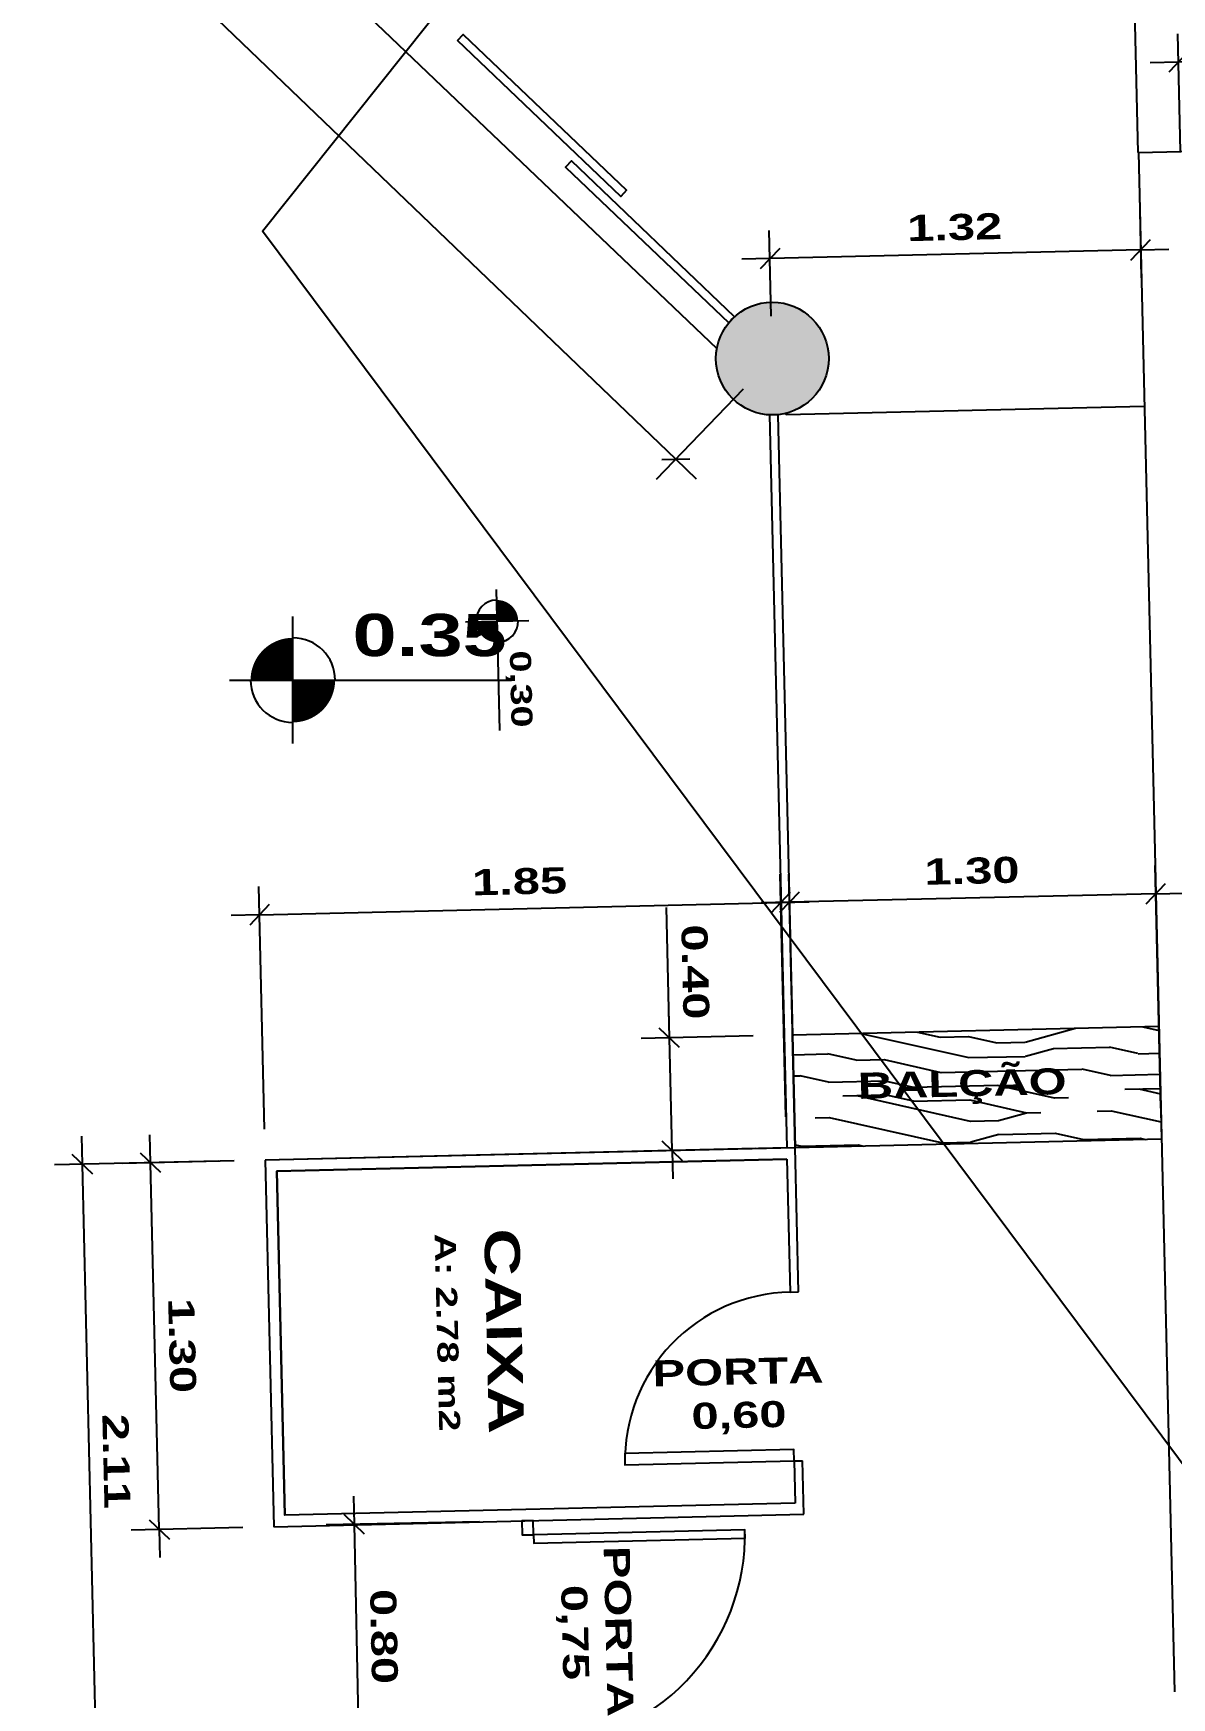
# Model space of a CAD drawing. Extents: x 346 to 515, y 162 to 297.
# Drawn here: x 470.73 to 474.77, y 223.02 to 228.92 of the extents above; entities that cross this region are included whole.
import ezdxf
from ezdxf.enums import TextEntityAlignment as Align
from ezdxf.xclip import XClip

# ---------------------------------------------------------------- set-up
doc = ezdxf.new("R2010")
doc.units = 0
doc.header["$LTSCALE"] = 35
doc.header["$XCLIPFRAME"] = 2
doc.linetypes.add('HIDDEN', pattern=[0.375, 0.25, -0.125])
doc.linetypes.add('HIDDEN2', pattern=[4.7625, 3.175, -1.5875])
doc.layers.get('0').update_dxf_attribs({"linetype": 'CONTINUOUS'})
doc.layers.get('DEFPOINTS').update_dxf_attribs({"color": 2, "linetype": 'CONTINUOUS'})
for name, color, linetype in [('COBERTURA', 13, 'HIDDEN2'), ('COTA', 13, 'CONTINUOUS'), ('COTAS_100', 13, 'CONTINUOUS'), ('DIVISORIA', 2, 'CONTINUOUS'), ('ESPECARQ', 2, 'CONTINUOUS'), ('ESQUADRIA', 2, 'CONTINUOUS'), ('HACHURA', 13, 'CONTINUOUS'), ('LINVISTA', 13, 'CONTINUOUS'), ('LPISO', 234, 'CONTINUOUS'), ('PAREDE', 6, 'CONTINUOUS'), ('UNIDADE', 4, 'CONTINUOUS'), ('VIDRO', 5, 'CONTINUOUS')]:
    doc.layers.add(name, color=color, linetype=linetype)
doc.styles.add('REGUA100', font='cityb___.ttf', dxfattribs={"width": 1.4})
doc.styles.add('REGUA60', font='cityb___.ttf', dxfattribs={"width": 1.4})
doc.dimstyles.get("Standard").update_dxf_attribs({"dimtxt": 0.18, "dimasz": 0.18, "dimexe": 0.18, "dimexo": 0.0625, "dimgap": 0.09, "dimtad": 0, "dimtih": 1, "dimtoh": 1, "dimdec": 4, "dimzin": 0, "dimdsep": 46, "dimtxsty": 'Standard', "dimcen": 0.09, "dimadec": 0, "dimazin": 0, "dimtfac": 1, "dimtdec": 4, "dimtofl": 0, "dimtmove": 0, "dimatfit": 3, "dimfxl": 1, "dimtolj": 1, "dimtzin": 0, "dimarcsym": 0})

# ---------------------------------------------------------------- blocks, each defined once
blk = doc.blocks.new('COTATR')
at = {"color": 6}
blk.add_line((-70.7, -70.7), (70.7, 70.7), dxfattribs=at)
at = {"color": 0, "linetype": 'ByBlock'}
blk.add_line((0, 0), (200, 0), dxfattribs=at)
blk = doc.blocks.new('*D35')
at = {"color": 0, "linetype": 'ByBlock'}
blk.add_line((433.2369, 223.7809), (431.5721, 225.294), dxfattribs=at)
at = {"layer": 'DEFPOINTS', "color": 0, "linetype": 'ByBlock'}
for p in [(431.5721, 225.294), (474.8759, 185.935)]:
    blk.add_point(p, dxfattribs=at)
at = {"color": 0, "linetype": 'ByBlock', "xscale": 0.001, "yscale": 0.001, "zscale": 0.001, "rotation": 137.7321252080714}
blk.add_blockref('COTATR', (431.5721, 225.294), dxfattribs=at)
at = {"color": 2, "linetype": 'ByBlock', "insert": (432.9218, 224.3283), "char_height": 0.185, "attachment_point": 5, "rotation": 317.73213, "style": 'REGUA60'}
blk.add_mtext('\\A1;R58.52', dxfattribs=at)
blk = doc.blocks.new('*D127')
at = {"color": 0, "linetype": 'ByBlock'}
for p, q in [((477, 228.5524), (476.9902, 228.9689)), ((474.8006, 228.5005), (474.7908, 228.9171)), ((476.992, 228.8689), (474.7936, 228.8171))]:
    blk.add_line(p, q, dxfattribs=at)
at = {"layer": 'DEFPOINTS', "color": 0, "linetype": 'ByBlock'}
for p in [(474.7931, 228.8171), (477.0035, 228.4024), (474.8041, 228.3506)]:
    blk.add_point(p, dxfattribs=at)
at = {"color": 0, "linetype": 'ByBlock', "xscale": 0.0005, "yscale": 0.0005, "zscale": 0.0005}
for p, rotation in [((476.9925, 228.8689), 1.349902997214087), ((474.7931, 228.8171), 181.3499029972141)]:
    blk.add_blockref('COTATR', p, dxfattribs=dict(at, rotation=rotation))
at = {"color": 2, "linetype": 'ByBlock', "insert": (475.8906, 228.9392), "char_height": 0.0925, "attachment_point": 5, "rotation": 1.3499, "style": 'REGUA60'}
blk.add_mtext('\\A1;2.20', dxfattribs=at)
blk = doc.blocks.new('*D132')
at = {"color": 0, "linetype": 'ByBlock'}
for p, q in [((474.6542, 228.347), (474.6611, 228.0515)), ((473.349, 227.9158), (473.3418, 228.2204)), ((474.6583, 228.1514), (473.3446, 228.1205))]:
    blk.add_line(p, q, dxfattribs=at)
at = {"layer": 'DEFPOINTS', "color": 0, "linetype": 'ByBlock'}
for p in [(474.6506, 228.497), (473.3441, 228.1205), (473.3525, 227.7658)]:
    blk.add_point(p, dxfattribs=at)
at = {"color": 0, "linetype": 'ByBlock', "xscale": 0.0005, "yscale": 0.0005, "zscale": 0.0005}
for p, rotation in [((474.6588, 228.1514), 1.349902997214087), ((473.3441, 228.1205), 181.3499029972141)]:
    blk.add_blockref('COTATR', p, dxfattribs=dict(at, rotation=rotation))
at = {"color": 2, "linetype": 'ByBlock', "insert": (473.9992, 228.2314), "char_height": 0.0925, "attachment_point": 5, "rotation": 1.3499, "style": 'REGUA60'}
blk.add_mtext('\\A1;1.32', dxfattribs=at)
blk = doc.blocks.new('*D133')
at = {"color": 0, "linetype": 'ByBlock'}
for p, q in [((469.4396, 231.312), (469.132, 230.9914)), ((473.0099, 227.4094), (469.2015, 231.0632)), ((473.2487, 227.6576), (472.941, 227.3369))]:
    blk.add_line(p, q, dxfattribs=at)
at = {"layer": 'DEFPOINTS', "color": 0, "linetype": 'ByBlock'}
for p in [(469.5434, 231.4202), (469.2012, 231.0635), (473.3525, 227.7658)]:
    blk.add_point(p, dxfattribs=at)
at = {"color": 0, "linetype": 'ByBlock', "xscale": 0.0005, "yscale": 0.0005, "zscale": 0.0005}
for p, rotation in [((469.2012, 231.0635), 136.1870887095033), ((473.0103, 227.4091), 316.1870887095034)]:
    blk.add_blockref('COTATR', p, dxfattribs=dict(at, rotation=rotation))
at = {"color": 2, "linetype": 'ByBlock', "insert": (471.1726, 229.306), "char_height": 0.0925, "attachment_point": 5, "rotation": 316.18709, "style": 'REGUA60'}
blk.add_mtext('\\A1;5.28', dxfattribs=at)
blk = doc.blocks.new('*D177')
at = {"color": 0, "linetype": 'ByBlock'}
for p, q in [((472.3145, 223.6411), (471.7701, 223.6299)), ((471.8866, 222.8326), (471.8701, 223.6314)), ((472.331, 222.8412), (471.7866, 222.83))]:
    blk.add_line(p, q, dxfattribs=at)
at = {"layer": 'DEFPOINTS', "color": 0, "linetype": 'ByBlock'}
for p in [(472.4645, 223.6442), (471.8701, 223.6319), (472.481, 222.8443)]:
    blk.add_point(p, dxfattribs=at)
at = {"color": 0, "linetype": 'ByBlock', "xscale": 0.0005, "yscale": 0.0005, "zscale": 0.0005}
for p, rotation in [((471.8701, 223.6319), 91.17944192519877), ((471.8866, 222.8321), 271.1794419251988)]:
    blk.add_blockref('COTATR', p, dxfattribs=dict(at, rotation=rotation))
at = {"color": 2, "linetype": 'ByBlock', "insert": (471.9749, 223.234), "char_height": 0.0925, "attachment_point": 5, "rotation": 271.17944, "style": 'REGUA60'}
blk.add_mtext('\\A1;0.80', dxfattribs=at)
blk = doc.blocks.new('*D178')
at = {"color": 0, "linetype": 'ByBlock'}
for p, q in [((471.444, 224.9205), (471.0476, 224.9111)), ((471.1782, 223.6143), (471.1476, 224.913)), ((471.4746, 223.6208), (471.0782, 223.6115))]:
    blk.add_line(p, q, dxfattribs=at)
at = {"layer": 'DEFPOINTS', "color": 0, "linetype": 'ByBlock'}
for p in [(471.1476, 224.9135), (471.594, 224.924), (471.6246, 223.6244)]:
    blk.add_point(p, dxfattribs=at)
at = {"color": 0, "linetype": 'ByBlock', "xscale": 0.0005, "yscale": 0.0005, "zscale": 0.0005}
for p, rotation in [((471.1476, 224.9135), 91.349902997217), ((471.1782, 223.6138), 271.349902997217)]:
    blk.add_blockref('COTATR', p, dxfattribs=dict(at, rotation=rotation))
at = {"color": 2, "linetype": 'ByBlock', "insert": (471.2591, 224.2659), "char_height": 0.0925, "attachment_point": 5, "rotation": 271.3499, "style": 'REGUA60'}
blk.add_mtext('\\A1;1.30', dxfattribs=at)
blk = doc.blocks.new('*D179')
at = {"color": 0, "linetype": 'ByBlock'}
for p, q in [((471.3892, 224.9201), (470.8061, 224.9064)), ((470.9558, 222.7974), (470.906, 224.9082)), ((471.439, 222.8083), (470.8558, 222.7945))]:
    blk.add_line(p, q, dxfattribs=at)
at = {"layer": 'DEFPOINTS', "color": 0, "linetype": 'ByBlock'}
for p in [(470.906, 224.9087), (471.5391, 224.9237), (471.5889, 222.8118)]:
    blk.add_point(p, dxfattribs=at)
at = {"color": 0, "linetype": 'ByBlock', "xscale": 0.0005, "yscale": 0.0005, "zscale": 0.0005}
for p, rotation in [((470.906, 224.9087), 91.34990299721652), ((470.9558, 222.7969), 271.3499029972165)]:
    blk.add_blockref('COTATR', p, dxfattribs=dict(at, rotation=rotation))
at = {"color": 2, "linetype": 'ByBlock', "insert": (471.0264, 223.8551), "char_height": 0.0925, "attachment_point": 5, "rotation": 271.3499, "style": 'REGUA60'}
blk.add_mtext('\\A1;2.11', dxfattribs=at)
blk = doc.blocks.new('*D180')
at = {"color": 0, "linetype": 'ByBlock'}
for p, q in [((473.4309, 225.0773), (473.4106, 225.9376)), ((474.7305, 225.1079), (474.7102, 225.9682)), ((474.7121, 225.8682), (473.4134, 225.8376))]:
    blk.add_line(p, q, dxfattribs=at)
at = {"layer": 'DEFPOINTS', "color": 0, "linetype": 'ByBlock'}
for p in [(473.4129, 225.8376), (474.734, 224.958), (473.4344, 224.9274)]:
    blk.add_point(p, dxfattribs=at)
at = {"color": 0, "linetype": 'ByBlock', "xscale": 0.0005, "yscale": 0.0005, "zscale": 0.0005}
for p, rotation in [((474.7126, 225.8682), 1.349902997218324), ((473.4129, 225.8376), 181.3499029972183)]:
    blk.add_blockref('COTATR', p, dxfattribs=dict(at, rotation=rotation))
at = {"color": 2, "linetype": 'ByBlock', "insert": (474.0605, 225.9491), "char_height": 0.0925, "attachment_point": 5, "rotation": 1.3499, "style": 'REGUA60'}
blk.add_mtext('\\A1;1.30', dxfattribs=at)
blk = doc.blocks.new('INDUNI1')
at = {"color": 0, "style": 'REGUA100', "width": 1.4, "flags": 8}
for tag, p in [('NOME1', (0, 0)), ('NOME2', (0, -4.29))]:
    blk.add_attdef(tag, text='', height=2.5, dxfattribs=at).set_placement(p, align=Align.CENTER)
at = {"layer": 'ESPECARQ', "style": 'REGUA60', "width": 1.4}
blk.add_attdef('AREA', text='', height=1.5, dxfattribs=at).set_placement((0, -7.81), align=Align.CENTER)
at = {"layer": 'ESPECARQ', "style": 'REGUA60', "width": 1.4, "flags": 8}
for tag, p in [('PISO', (0, -10.31)), ('REVPAR', (0, -12.81)), ('PEDIR', (0, -15.31))]:
    blk.add_attdef(tag, text='', height=1.5, dxfattribs=at).set_placement(p, align=Align.CENTER)
blk = doc.blocks.new('NIVELPB')
at = {"linetype": 'ByBlock'}
for p, q in [((0, -2.25), (0, 2.25)), ((-2.25, 0), (7.75, 0))]:
    blk.add_line(p, q, dxfattribs=at)
at = {"linetype": 'ByBlock', "const_width": 1.5}
for points in [[(-0.75, 0, -0.414214), (0, 0.75, -0.618034)], [(0, -0.75, 0.414214), (0.75, 0, 0.618034)]]:
    blk.add_lwpolyline(points, format="xyb", dxfattribs=at)
at = {"linetype": 'ByBlock'}
for start, end in [(0, 90), (180, 270)]:
    blk.add_arc((0, 0), 1.5, start, end, dxfattribs=at)
at = {"color": 0, "linetype": 'ByBlock', "style": 'REGUA60', "width": 1.4}
blk.add_attdef('COTAPISO', (2.117, 0.85), '', height=1.5, dxfattribs=at)
blk = doc.blocks.new('*D208')
at = {"color": 0, "linetype": 'ByBlock'}
for p, q in [((481.5177, 228.6588), (481.5007, 229.3799)), ((481.5026, 229.2799), (474.6365, 229.1181)), ((474.6506, 228.497), (474.6336, 229.218))]:
    blk.add_line(p, q, dxfattribs=at)
at = {"layer": 'DEFPOINTS', "color": 0, "linetype": 'ByBlock'}
for p in [(474.636, 229.1181), (481.5213, 228.5089), (474.6542, 228.347)]:
    blk.add_point(p, dxfattribs=at)
at = {"color": 0, "linetype": 'ByBlock', "xscale": 0.0005, "yscale": 0.0005, "zscale": 0.0005}
for p, rotation in [((481.5031, 229.2799), 1.349902997214087), ((474.636, 229.1181), 181.3499029972141)]:
    blk.add_blockref('COTATR', p, dxfattribs=dict(at, rotation=rotation))
at = {"color": 2, "linetype": 'ByBlock', "insert": (478.0673, 229.2955), "char_height": 0.0925, "attachment_point": 5, "rotation": 1.3499, "style": 'REGUA60'}
blk.add_mtext('\\A1;6.87', dxfattribs=at)
blk = doc.blocks.new('A$C40B7076D')
at = {"layer": 'HACHURA'}
h = blk.add_hatch(color=256, dxfattribs=at)
edge = h.paths.add_edge_path()
edge.add_arc((8.9495, 1.853), 0.2, 0, 360)
edge = h.paths.add_edge_path()
edge.add_arc((1.7194, 1.7969), 0.2, 0, 360)
edge = h.paths.add_edge_path()
edge.add_arc((2.2294, -7.2216), 0.2, 0, 360)
edge = h.paths.add_edge_path()
edge.add_arc((1.7345, -3.5322), 0.2, 0, 360)
edge = h.paths.add_edge_path()
edge.add_arc((3.616, -10.5423), 0.2, 0, 360)
edge = h.paths.add_edge_path()
edge.add_arc((5.8918, -13.4881), 0.2, 0, 360)
edge = h.paths.add_edge_path()
edge.add_arc((9.0132, -10.3667), 0.2, 0, 360)
edge = h.paths.add_edge_path()
edge.add_arc((15.7345, -17.5322), 0.2, 0, 360)
edge = h.paths.add_edge_path()
edge.add_arc((22.7345, -15.6565), 0.2, 0, 360)
edge = h.paths.add_edge_path()
edge.add_arc((19.358, -17.0551), 0.2, 0, 360)
edge = h.paths.add_edge_path()
edge.add_arc((12.111, -17.0551), 0.2, 0, 360)
edge = h.paths.add_edge_path()
edge.add_arc((8.7345, -15.6565), 0.2, 0, 360)
edge = h.paths.add_edge_path()
edge.add_arc((25.634, -13.4317), 0.2, 0, 360)
edge = h.paths.add_edge_path()
edge.add_arc((27.8588, -10.5322), 0.2, 0, 360)
edge = h.paths.add_edge_path()
edge.add_arc((25.6454, -20.9984), 0.2, 0, 360)
edge = h.paths.add_edge_path()
edge.add_arc((30.0852, -17.6699), 0.2, 0, 360)
blk = doc.blocks.new('*D209')
at = {"color": 0, "linetype": 'ByBlock'}
for p, q in [((473.4009, 225.0766), (473.3806, 225.9369)), ((471.5514, 225.033), (471.5311, 225.8933)), ((471.534, 225.7933), (473.3825, 225.8369))]:
    blk.add_line(p, q, dxfattribs=at)
at = {"layer": 'DEFPOINTS', "color": 0, "linetype": 'ByBlock'}
for p in [(473.383, 225.8369), (471.5549, 224.8831), (473.4044, 224.9267)]:
    blk.add_point(p, dxfattribs=at)
at = {"color": 0, "linetype": 'ByBlock', "xscale": 0.0005, "yscale": 0.0005, "zscale": 0.0005}
for p, rotation in [((471.5335, 225.7933), 181.3499029972135), ((473.383, 225.8369), 1.349902997213532)]:
    blk.add_blockref('COTATR', p, dxfattribs=dict(at, rotation=rotation))
at = {"color": 2, "linetype": 'ByBlock', "insert": (472.4559, 225.9117), "char_height": 0.0925, "attachment_point": 5, "rotation": 1.3499, "style": 'REGUA60'}
blk.add_mtext('\\A1;1.85', dxfattribs=at)
blk = doc.blocks.new('*D210')
at = {"color": 0, "linetype": 'ByBlock'}
for p, q in [((472.9876, 225.357), (472.9767, 225.8195)), ((473.2841, 225.3639), (472.8877, 225.3546)), ((472.997, 224.9576), (472.9876, 225.3565)), ((473.2935, 224.9641), (472.8971, 224.9547))]:
    blk.add_line(p, q, dxfattribs=at)
at = {"layer": 'DEFPOINTS', "color": 0, "linetype": 'ByBlock'}
for p in [(472.9876, 225.357), (473.434, 225.3675), (473.4435, 224.9676)]:
    blk.add_point(p, dxfattribs=at)
at = {"color": 0, "linetype": 'ByBlock', "xscale": 0.0005, "yscale": 0.0005, "zscale": 0.0005}
for p, rotation in [((472.9876, 225.357), 91.34990299721527), ((472.9971, 224.9571), 271.3499029972153)]:
    blk.add_blockref('COTATR', p, dxfattribs=dict(at, rotation=rotation))
at = {"color": 2, "linetype": 'ByBlock', "insert": (473.079, 225.5907), "char_height": 0.0925, "attachment_point": 5, "rotation": 271.3499, "style": 'REGUA60'}
blk.add_mtext('\\A1;0.40', dxfattribs=at)

msp = doc.modelspace()

# ---------------------------------------------------------------- hatches: boundary and pattern name
at = {"layer": 'HACHURA'}
h = msp.add_hatch(color=256, dxfattribs=at)
edge = h.paths.add_edge_path()
edge.add_arc((473.35251, 227.7658), 0.2, 0, 360)
h = msp.add_hatch(dxfattribs=at)
h.set_pattern_fill('MADEIRA', color=256, angle=1.349903, style=0)
h.set_pattern_definition([(1.3499, (248.3492, 693.7991), (-0.023558, 0.9997225), [0.2, -0.3, 0.1, -0.4]), (1.3499, (249.0484, 693.8406), (-0.023558, 0.9997225), [0.2, -0.8]), (1.3499, (248.9472, 693.8882), (-0.023558, 0.9997225), [0.1, -0.9]), (1.3499, (248.3968, 693.9002), (-0.023558, 0.9997225), [0.05, -0.7, 0.05, -0.2]), (1.3499, (248.7455, 693.9585), (-0.023558, 0.9997225), [0.2, -0.3, 0.05, -0.45]), (1.3499, (248.495, 693.9776), (-0.023558, 0.9997225), [0.15, -0.85]), (1.3499, (248.7443, 694.0085), (-0.023558, 0.9997225), [0.3, -0.7]), (1.3499, (248.4438, 694.0264), (-0.023558, 0.9997225), [0.2, -0.8]), (1.3499, (248.8431, 694.0608), (-0.023558, 0.9997225), [0.5, -0.5]), (1.3499, (248.542, 694.1037), (-0.023558, 0.9997225), [0.1, -0.3, 0.2, -0.4]), (1.3499, (249.2413, 694.1452), (-0.023558, 0.9997225), [0.2, -0.8]), (1.3499, (249.0407, 694.1655), (-0.023558, 0.9997225), [0.1, -0.9]), (1.3499, (248.8402, 694.1858), (-0.023558, 0.9997225), [0.1, -0.9]), (1.3499, (248.3397, 694.199), (-0.023558, 0.9997225), [0.2, -0.8]), (1.3499, (248.839, 694.2358), (-0.023558, 0.9997225), [0.2, -0.8]), (1.3499, (248.8378, 694.2857), (-0.023558, 0.9997225), [0.2, -0.2, 0.2, -0.4]), (1.3499, (248.6367, 694.331), (-0.023558, 0.9997225), [0.1, -0.5, 0.2, -0.2]), (1.3499, (248.8361, 694.3607), (-0.023558, 0.9997225), [0.3, -0.7]), (1.3499, (248.8349, 694.4107), (-0.023558, 0.9997225), [0.2, -0.8]), (1.3499, (248.4344, 694.4263), (-0.023558, 0.9997225), [0.3, -0.4, 0.1, -0.2]), (1.3499, (248.4332, 694.4763), (-0.023558, 0.9997225), [0.5, -0.5]), (1.3499, (249.0325, 694.5154), (-0.023558, 0.9997225), [0.1, -0.9]), (1.3499, (248.732, 694.5333), (-0.023558, 0.9997225), [0.2, -0.8]), (1.3499, (248.5314, 694.5536), (-0.023558, 0.9997225), [0.1, -0.4, 0.1, -0.4]), (1.3499, (248.4309, 694.5762), (-0.023558, 0.9997225), [0.1, -0.3, 0.2, -0.4]), (1.3499, (248.6302, 694.6059), (-0.023558, 0.9997225), [0.1, -0.5, 0.1, -0.3]), (1.3499, (248.8296, 694.6356), (-0.023558, 0.9997225), [0.3, -0.7]), (1.3499, (248.4285, 694.6762), (-0.023558, 0.9997225), [0.2, -0.8]), (1.3499, (248.9278, 694.713), (-0.023558, 0.9997225), [0.1, -0.9]), (1.3499, (249.1272, 694.7427), (-0.023558, 0.9997225), [0.1, -0.9]), (15.386146, (249.0472, 693.89056), (0.99972247, 0.02355807), [0.103, -4.0201055]), (15.386146, (249.14188, 694.11786), (0.99972247, 0.02355807), [0.103, -4.0201055]), (15.386146, (249.02777, 694.71533), (0.99972247, 0.02355807), [0.103, -4.0201055]), (15.386146, (248.7367, 694.33337), (0.99972247, 0.02355807), [0.103, -4.0201055]), (15.386146, (248.9331, 694.48804), (0.99972247, 0.02355807), [0.103, -4.0201055]), (15.386146, (249.03484, 694.41542), (0.99972247, 0.02355807), [0.103, -4.0201055]), (15.386146, (248.53086, 694.5786), (0.99972247, 0.02355807), [0.103, -4.0201055]), (15.386146, (248.93192, 694.53803), (0.99972247, 0.02355807), [0.103, -4.0201055]), (15.386146, (249.1407, 694.16784), (0.99972247, 0.02355807), [0.206, -3.9171055]), (15.386146, (249.03896, 694.24047), (0.99972247, 0.02355807), [0.206, -3.9171055]), (15.386146, (249.03778, 694.29045), (0.99972247, 0.02355807), [0.206, -3.9171055]), (167.31366, (248.74552, 693.95848), (-0.99972247, -0.02355807), [0.103, -0.206, 0.103, -3.7111055]), (167.31366, (248.54205, 694.10372), (-0.99972247, -0.02355807), [0.103, -4.0201055]), (167.31366, (248.53144, 694.5536), (-0.99972247, -0.02355807), [0.206, -3.9171055]), (195.386146, (249.04838, 693.84058), (-0.99972247, -0.02355807), [0.103, -4.0201055]), (347.31366, (249.24833, 693.8453), (0.99972247, 0.02355807), [0.103, -4.0201055]), (347.31366, (248.94017, 694.18812), (0.99972247, 0.02355807), [0.103, -4.0201055]), (347.31366, (249.136, 694.36779), (0.99972247, 0.02355807), [0.103, -4.0201055]), (347.31366, (248.73433, 694.43334), (0.99972247, 0.02355807), [0.103, -4.0201055]), (347.31366, (248.63142, 694.55595), (0.99972247, 0.02355807), [0.103, -4.0201055]), (347.31366, (248.7302, 694.6083), (0.99972247, 0.02355807), [0.103, -4.0201055]), (347.31366, (248.73433, 694.43334), (0.99972247, 0.02355807), [0.103, -4.0201055]), (347.31366, (249.03072, 694.59037), (0.99972247, 0.02355807), [0.412, -3.7111055]), (347.31366, (248.44678, 693.90142), (0.99972247, 0.02355807), [0.412, -3.7111055]), (347.31366, (248.545, 693.97876), (0.99972247, 0.02355807), [0.412, -3.7111055]), (347.31366, (248.64378, 694.0311), (0.99972247, 0.02355807), [0.103, -0.206, 0.206, -3.6081055]), (347.31366, (248.64202, 694.10608), (0.99972247, 0.02355807), [0.206, -0.206, 0.206, -3.5051055]), (347.31366, (248.5397, 694.2037), (0.99972247, 0.02355807), [0.412, -3.7111055]), (347.31366, (248.43795, 694.27632), (0.99972247, 0.02355807), [0.412, -3.7111055]), (347.31366, (248.43677, 694.3263), (0.99972247, 0.02355807), [0.412, -3.7111055]), (347.31366, (249.1295, 694.6427), (0.99972247, 0.02355807), [0.103, -4.0201055]), (347.31367, (249.22713, 694.74504), (0.99972247, 0.02355826), [0.206, -3.9171055]), (347.31367, (248.62847, 694.68092), (0.99972247, 0.02355826), [0.206, -3.9171055]), (347.31366, (248.54911, 693.8038), (0.99972247, 0.02355809), [0.412, -3.7111055]), (347.31366, (249.13246, 694.51775), (0.99972247, 0.02355809), [0.309, -3.8141055]), (347.31366, (249.2342, 694.44512), (0.99972247, 0.02355809), [0.618, -3.5051055])])
h.paths.add_polyline_path([(473.43345, 224.96735), (473.42403, 225.36724), (474.72367, 225.39787), (474.73309, 224.99798)])
h.paths.add_polyline_path([(473.74321, 225.26266), (474.30505, 225.2759), (474.30919, 225.10011), (473.74735, 225.08687)], flags=24)

# ---------------------------------------------------------------- linework, layer by layer
at = {"layer": 'COBERTURA', "ltscale": 0.005}
msp.add_arc((479.72847, 221.81478), 15, 91.349903, 245.172457, dxfattribs=at)
at = {"layer": 'DIVISORIA'}
for p, q in [((473.43345, 224.96735), (471.55398, 224.92306)), ((473.40346, 224.96665), (471.55398, 224.92306)), ((473.4455, 224.45616), (473.43345, 224.96735)), ((471.55398, 224.92306), (471.5846, 223.62342)), ((471.55398, 224.92306), (471.5846, 223.62342)), ((473.4044, 224.92666), (471.59491, 224.88402)), ((471.59491, 224.88402), (471.62365, 223.66435)), ((473.4044, 224.92666), (473.41551, 224.45545)), ((473.41551, 224.45545), (473.4455, 224.45616)), ((473.42961, 223.85695), (473.4596, 223.85766)), ((473.42961, 223.85695), (473.43315, 223.70699)), ((473.46408, 223.66771), (473.4596, 223.85766)), ((471.5846, 223.62342), (473.46408, 223.66771))]:
    msp.add_line(p, q, dxfattribs=at)
msp.add_lwpolyline([(473.43315, 223.70699), (471.62365, 223.66435), (471.59491, 224.88402), (473.4044, 224.92666)], dxfattribs=at)
msp.add_lwpolyline([(472.50435, 223.6451), (472.46436, 223.64415), (472.46554, 223.59417), (472.50552, 223.59511)], close=True, dxfattribs=at)
at = {"layer": 'ESQUADRIA', "color": 2}
for points in [[(473.42961, 223.85695), (473.42867, 223.89694), (472.82884, 223.88281), (472.82978, 223.84282)], [(472.50552, 223.59511), (472.50623, 223.56512), (473.25602, 223.58279), (473.25532, 223.61278)]]:
    msp.add_lwpolyline(points, close=True, dxfattribs=at)
at = {"layer": 'HACHURA'}
msp.add_line((473.21855, 227.91431), (473.19785, 227.89261), dxfattribs=at)
msp.add_lwpolyline([(473.43345, 224.96735), (473.42403, 225.36724), (474.72367, 225.39787), (474.73309, 224.99798)], close=True, dxfattribs=at)
msp.add_circle((473.35251, 227.7658), 0.2, dxfattribs=at)
at = {"layer": 'LINVISTA', "linetype": 'HIDDEN', "ltscale": 0.05}
msp.add_arc((457.1559, 242.67297), 17, 278.523321, 91.474248, dxfattribs=at)
at = {"layer": 'LPISO'}
for p, q in [((469.3676, 231.4152), (473.15572, 227.8015)), ((473.40121, 227.56731), (474.67184, 227.59726)), ((473.39744, 227.57091), (473.40121, 227.56731))]:
    msp.add_line(p, q, dxfattribs=at)
for centre, radius, start, end in [((479.72847, 221.81478), 14.125, 137.181701, 241.349903), ((473.42724, 223.85792), 0.59765, 91.124491, 181.447707), ((472.50552, 223.59511), 0.75, 271.349903, 1.349903)]:
    msp.add_arc(centre, radius, start, end, dxfattribs=at)
at = {"layer": 'PAREDE'}
for q in [(477.24992, 228.55826), (474.77927, 223.03852)]:
    msp.add_line((474.65064, 228.49701), q, dxfattribs=at)
at = {"layer": 'VIDRO'}
for p, q in [((472.6397, 228.46652), (472.61899, 228.44481)), ((473.34221, 227.56606), (473.40346, 224.96665)), ((473.3722, 227.56677), (473.43345, 224.96735))]:
    msp.add_line(p, q, dxfattribs=at)
msp.add_lwpolyline([(472.23591, 228.89317), (472.25662, 228.91488), (472.83547, 228.36268), (472.81476, 228.34097)], close=True, dxfattribs=at)
msp.add_lwpolyline([(473.19785, 227.89261, -0.0375529), (473.21855, 227.91431), (472.6397, 228.46652), (472.61899, 228.44481)], format="xyb", close=True, dxfattribs=at)

# ---------------------------------------------------------------- block references
at = {"layer": 'COTA', "color": 2, "xscale": 0.05, "yscale": 0.05, "zscale": 0.05, "rotation": 271.349902997214}
msp.add_blockref('NIVELPB', (472.37631, 226.8346), dxfattribs=at).add_auto_attribs({'COTAPISO': '0,30'})
at = {"layer": 'COTAS_100', "color": 2, "xscale": 0.1, "yscale": 0.1, "zscale": 0.1}
msp.add_blockref('NIVELPB', (471.652, 226.62557), dxfattribs=at).add_auto_attribs({'COTAPISO': '0.35'})
at = {"layer": 'HACHURA'}
ref = msp.add_blockref('A$C40B7076D', (482.88898, 237.62812), dxfattribs=dict(at, rotation=271.349902997214))
XClip(ref).set_block_clipping_path([(13.0209199751, 3.5274677975), (-1.8258018467, 3.6342371682), (1.2361120972, -17.2213730109), (18.5038819152, -21.91922374), (32.4605125193, -23.0936864223), (33.10137808, -6.6867986165), (17.5069798674, -5.619105305), (9.140122227, -11.562598209), (7.6091652551, -10.2813662879), (7.6447688651, -9.6763399417)])
at = {"layer": 'UNIDADE', "xscale": 0.05, "yscale": 0.05, "zscale": 0.05, "rotation": 271.349902997214}
msp.add_blockref('INDUNI1', (472.55344, 224.32074), dxfattribs=at).add_auto_attribs({'NOME2': 'CAIXA', 'AREA': 'A: 2.78 m2'})

# ---------------------------------------------------------------- texts
at = {"layer": 'COTA', "color": 2, "char_height": 0.0925, "attachment_point": 5, "style": 'REGUA60'}
for s, insert, rotation in [('BALÇÃO', (474.0262, 225.18139), 1.349903), ('PORTA\\P0,60', (473.23264, 224.08641), 1.349903), ('PORTA\\P0,75', (472.72012, 223.25026), 271.349903)]:
    msp.add_mtext(s, dxfattribs=dict(at, insert=insert, rotation=rotation))

# ---------------------------------------------------------------- dimensions: what is measured, and where the dimension line sits
at = {"layer": 'COTA'}
for p1, p2, distance, picture, middle in [((473.35251, 227.7658), (469.54342, 231.42023), 0.49434, '*D133', (471.17259, 229.30599)), ((474.73404, 224.95799), (473.4344, 224.92736), -0.91049, '*D180', (474.0605, 225.94912)), ((471.55492, 224.88307), (473.4044, 224.92666), 0.91049, '*D209', (472.45594, 225.91165)), ((473.44345, 224.96759), (473.43403, 225.36748), 0.44651, '*D210', (473.07896, 225.59075)), ((471.58891, 222.81181), (471.53915, 224.92366), 0.63329, '*D179', (471.02636, 223.85507)), ((471.62459, 223.62437), (471.59397, 224.924), 0.44651, '*D178', (471.25909, 224.26593)), ((472.48097, 222.84432), (472.46451, 223.64416), 0.5945, '*D177', (471.97492, 223.23399))]:
    dim = msp.add_aligned_dim(p1=p1, p2=p2, distance=distance, dimstyle='Standard', override={"dimscale": 0.05, "dimtxt": 1.85, "dimasz": 0.01, "dimexe": 2, "dimexo": 3, "dimgap": 0.98, "dimtad": 1, "dimtih": 0, "dimtoh": 0, "dimdec": 2, "dimrnd": 0.005, "dimlunit": 6, "dimtxsty": 'REGUA60', "dimblk": 'COTATR', "dimcen": 4, "dimdle": 4, "dimclrt": 2, "dimaunit": 1}, dxfattribs=at)
    dim.commit()
    dim.dimension.update_dxf_attribs({"geometry": picture, "text_midpoint": middle})
for base, p1, p2, angle, override, picture, middle in [((474.63601, 229.11806), (481.52127, 228.50887), (474.65417, 228.34705), 1.349903, {"dimscale": 0.05, "dimtxt": 1.85, "dimasz": 0.01, "dimexe": 2, "dimexo": 3, "dimgap": 0.98, "dimtad": 1, "dimtih": 0, "dimtoh": 0, "dimdec": 2, "dimlunit": 6, "dimtxsty": 'REGUA60', "dimblk": 'COTATR', "dimcen": 4, "dimdle": 4, "dimclrt": 2, "dimaunit": 1}, '*D208', (478.06728, 229.29552)), ((474.79314, 228.81709), (477.00352, 228.40241), (474.80413, 228.35058), 1.349903, {"dimscale": 0.05, "dimtxt": 1.85, "dimasz": 0.01, "dimexe": 2, "dimexo": 3, "dimgap": 0.98, "dimtad": 1, "dimtih": 0, "dimtoh": 0, "dimdec": 2, "dimlunit": 6, "dimtxsty": 'REGUA60', "dimblk": 'COTATR', "dimcen": 4, "dimdle": 4, "dimclrt": 2, "dimaunit": 1}, '*D127', (475.89057, 228.9392)), ((473.344148306, 228.1204644088), (474.6506403042, 228.4970059284), (473.3525058725, 227.7657984198), 1.3499029972, {"dimscale": 0.05, "dimtxt": 1.85, "dimasz": 0.01, "dimexe": 2, "dimexo": 3, "dimgap": 0.98, "dimtad": 1, "dimtih": 0, "dimtoh": 0, "dimdec": 2, "dimrnd": 0.005, "dimlunit": 6, "dimtxsty": 'REGUA60', "dimblk": 'COTATR', "dimcen": 4, "dimdle": 4, "dimclrt": 2, "dimaunit": 1}, '*D132', (473.9992164962, 228.2314077287))]:
    dim = msp.add_linear_dim(base=base, p1=p1, p2=p2, angle=angle, dimstyle='Standard', override=override, dxfattribs=at)
    dim.commit()
    dim.dimension.update_dxf_attribs({"geometry": picture, "text_midpoint": middle})
at = {"layer": 'COTAS_100'}
dim = msp.add_radius_dim(center=(475.63193, 185.93498), mpoint=(432.3282, 225.29399), dimstyle='Standard', override={"dimscale": 0.1, "dimtxt": 1.85, "dimasz": 0.01, "dimexe": 2, "dimexo": 3, "dimgap": 0.98, "dimtad": 1, "dimtih": 0, "dimtoh": 0, "dimdec": 2, "dimrnd": 0.01, "dimzin": 8, "dimlunit": 6, "dimtxsty": 'REGUA60', "dimblk": 'COTATR', "dimcen": 4, "dimdle": 4, "dimclrt": 2, "dimaunit": 1}, dxfattribs=at)
dim.commit()
dim.dimension.update_dxf_attribs({"geometry": '*D35', "text_midpoint": (433.54797, 224.18533), "dimtype": 164, "insert": (0.75606, 0)})

doc.saveas('drawing.dxf')
